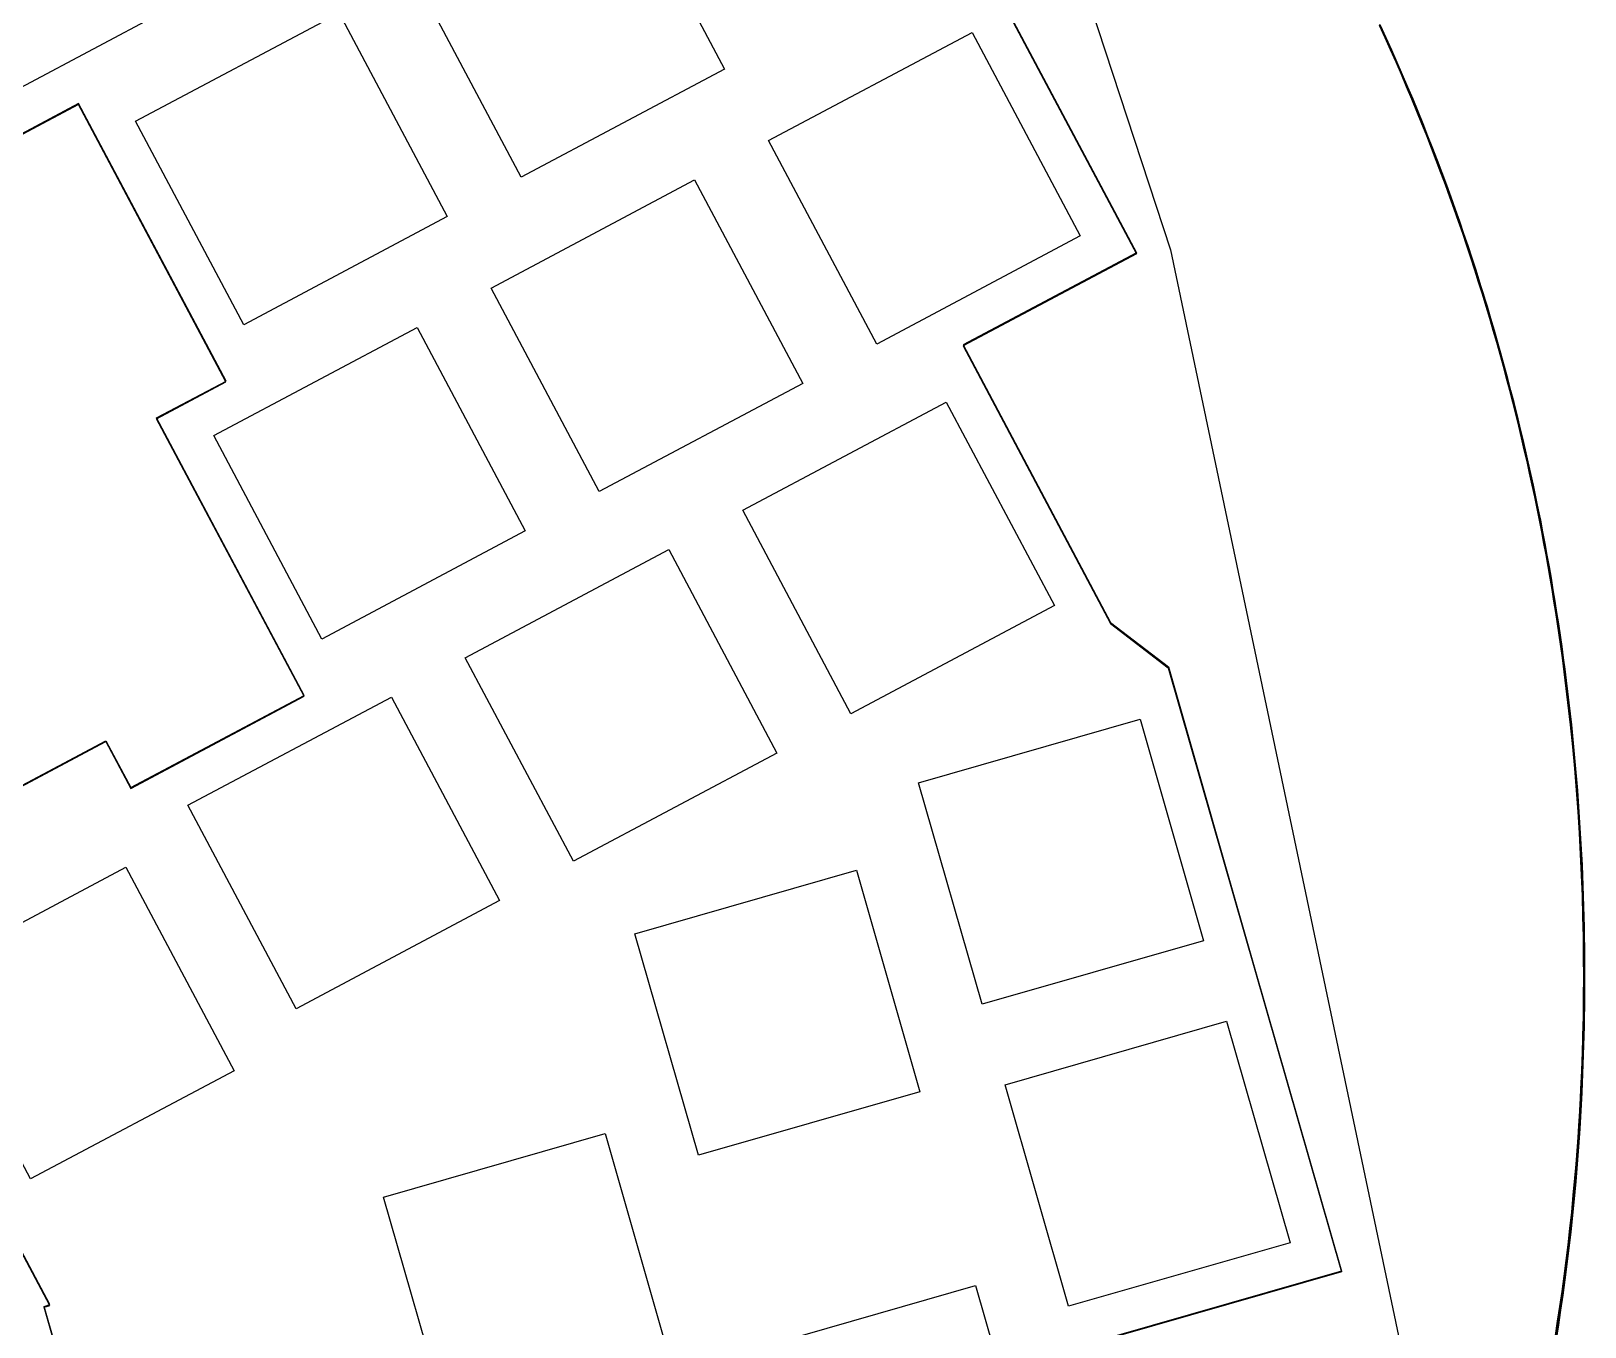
# Model space of a CAD drawing. Extents: x 5 to 192, y -377 to 0.
# Drawn here: x 97.9 to 192.1, y -307.5 to -228.9 of the extents above; entities that cross this region are included whole.
import ezdxf

# ---------------------------------------------------------------- set-up
doc = ezdxf.new("R2010")
doc.units = 0
for name, color, linetype in [('bottom', 7, 'CONTINUOUS'), ('hipro_lower', 7, 'CONTINUOUS'), ('hipro_upper', 7, 'CONTINUOUS'), ('mid_lower', 7, 'CONTINUOUS'), ('mid_upper', 7, 'CONTINUOUS'), ('plate', 7, 'CONTINUOUS')]:
    doc.layers.add(name, color=color, linetype=linetype)

msp = doc.modelspace()

# ---------------------------------------------------------------- linework, layer by layer
at = {"layer": 'bottom', "color": 7}
msp.add_lwpolyline([(190.342153, -308.221613), (190.480383, -307.346361), (190.615021, -306.452242), (190.745747, -305.539548), (190.872239, -304.608569), (190.994177, -303.659599), (191.111246, -302.692927), (191.22312, -301.708849), (191.329483, -300.707654), (191.430011, -299.689637), (191.52439, -298.655086), (191.612294, -297.604295), (191.693409, -296.537558), (191.767412, -295.455164), (191.833983, -294.357405), (191.892802, -293.244574), (191.943548, -292.116963), (191.985906, -290.974862), (192.01955, -289.818566), (192.044163, -288.648367), (192.059428, -287.464553), (192.065019, -286.267422), (192.06062, -285.057259), (192.045911, -283.834362), (192.020571, -282.599019), (191.984282, -281.351525), (191.936721, -280.092169), (191.877572, -278.821244), (191.80651, -277.539043), (191.723221, -276.245857), (191.627379, -274.94198), (191.51867, -273.627699), (191.39677, -272.303312), (191.26136, -270.969107), (191.112122, -269.625377), (190.948734, -268.272415), (190.770878, -266.910511), (190.578231, -265.539957), (190.476263, -264.851527), (190.370477, -264.161048), (190.260833, -263.468549), (190.147292, -262.774072), (190.029814, -262.077652), (189.908362, -261.379324), (189.782888, -260.679127), (189.653361, -259.977093), (189.519734, -259.273266), (189.381972, -258.567676), (189.240031, -257.860362), (189.093872, -257.151359), (188.943458, -256.440707), (188.788747, -255.728437), (188.629699, -255.014592), (188.466273, -254.299203), (188.29843, -253.58231), (188.126131, -252.863947), (187.949334, -252.144153), (187.768001, -251.422961), (187.582091, -250.700411), (187.391563, -249.976539), (187.196379, -249.251378), (186.996496, -248.524971), (186.791878, -247.797346), (186.582483, -247.068549), (186.368272, -246.338608), (186.149202, -245.607565), (185.925237, -244.875452), (185.696335, -244.142311), (185.462456, -243.408175), (185.223559, -242.67308), (184.979607, -241.937064), (184.730557, -241.200163), (184.476372, -240.462415), (184.21701, -239.723853), (183.952428, -238.984517), (183.682593, -238.244442), (183.40746, -237.503663), (183.126991, -236.762221), (182.841144, -236.020147), (182.549879, -235.277481), (182.253161, -234.534258), (181.950944, -233.790515), (181.64319, -233.04629), (181.32986, -232.301614), (181.010915, -231.556533), (180.686313, -230.811075), (180.356013, -230.06528), (180.019976, -229.319182), (179.678166, -228.572823)], dxfattribs=at)
at = {"layer": 'hipro_lower', "color": 7}
for points in [[(156.002372, -225.593936), (164.944906, -242.414079)], [(190.346962, -308.004059), (190.485415, -307.131109), (190.620279, -306.239339), (190.751233, -305.329041), (190.877959, -304.400502), (191.000138, -303.454019), (191.117448, -302.489875), (191.229572, -301.508367), (191.336186, -300.50978), (191.43697, -299.494407), (191.531606, -298.462541), (191.619772, -297.414468), (191.701151, -296.350479), (191.775423, -295.270869), (191.842263, -294.175922), (191.901356, -293.065931), (191.95238, -291.94119), (191.995014, -290.801984), (192.028941, -289.648607), (192.053838, -288.481349), (192.069388, -287.3005), (192.075265, -286.106348), (192.071156, -284.899187), (192.056739, -283.679305), (192.031689, -282.446995), (191.995695, -281.202547), (191.948428, -279.946249), (191.889573, -278.678394), (191.818809, -277.399269), (191.735814, -276.109169), (191.640272, -274.808381), (191.53186, -273.497199), (191.41026, -272.17591), (191.275149, -270.844804), (191.126209, -269.504173), (190.96312, -268.15431), (190.785562, -266.795503), (190.593212, -265.428039), (190.491394, -264.741154), (190.385755, -264.052217), (190.276261, -263.361257), (190.162867, -262.668317), (190.045537, -261.973433), (189.924232, -261.276637), (189.798905, -260.577971), (189.669525, -259.877467), (189.536046, -259.175161), (189.398428, -258.471093), (189.256635, -257.765297), (189.110623, -257.057808), (188.960354, -256.348667), (188.805787, -255.637903), (188.646885, -254.92556), (188.483603, -254.211669), (188.315905, -253.49627), (188.143749, -252.779395), (187.967094, -252.061085), (187.785903, -251.341373), (187.600135, -250.620297), (187.409749, -249.89789), (187.214705, -249.174195), (187.014964, -248.44924), (186.810486, -247.723069), (186.601231, -246.995714), (186.387157, -246.267211), (186.168226, -245.537598), (185.944399, -244.806911), (185.715634, -244.075187), (185.48189, -243.34246), (185.24313, -242.608767), (184.99931, -241.874148), (184.750395, -241.138634), (184.496341, -240.402262), (184.237111, -239.665073), (183.972664, -238.9271), (183.702956, -238.188379), (183.427953, -237.448946), (183.147613, -236.708838), (182.861896, -235.968092), (182.570758, -235.226744), (182.274164, -234.48483), (181.972074, -233.742387), (181.664445, -232.999449), (181.35124, -232.256057), (181.032416, -231.512243), (180.707936, -230.768042), (180.377756, -230.023497), (180.041841, -229.278636), (179.700147, -228.533503)], [(100.805664, -233.370056), (92.394203, -237.845689)], [(109.750662, -250.189497), (100.805664, -233.370056)], [(164.944906, -242.414079), (154.440093, -248.002591)], [(154.440093, -248.002591), (163.382627, -264.822731)], [(105.542645, -252.424001), (109.750662, -250.189497)], [(114.4852, -269.244141), (105.542645, -252.424001)], [(163.382627, -264.822731), (166.880109, -267.519157), (172.130979, -285.831197)], [(103.97792, -274.833354), (114.4852, -269.244141)], [(99.063918, -306.167157), (85.64889, -280.93732), (102.46903, -271.994778)], [(102.46903, -271.994778), (103.97792, -274.833354)], [(172.130979, -285.831197), (177.381874, -304.143258)], [(177.381874, -304.143258), (159.069831, -309.394154)], [(124.911223, -328.503301), (106.599154, -333.754196), (98.722811, -306.286131), (99.063918, -306.167157)]]:
    msp.add_lwpolyline(points, dxfattribs=at)
at = {"layer": 'hipro_upper', "color": 7}
for points in [[(156.005519, -225.540063), (164.948054, -242.360203)], [(190.371803, -308.175817), (190.510035, -307.300565), (190.644673, -306.406443), (190.775396, -305.49375), (190.901889, -304.56277), (191.023829, -303.6138), (191.140898, -302.647129), (191.252772, -301.663051), (191.359135, -300.661855), (191.459663, -299.643835), (191.554042, -298.609285), (191.641949, -297.558496), (191.723061, -296.491756), (191.797064, -295.409362), (191.863635, -294.311601), (191.922454, -293.198771), (191.973203, -292.07116), (192.015558, -290.92906), (192.049205, -289.772765), (192.073818, -288.602563), (192.08908, -287.41875), (192.094674, -286.221619), (192.090277, -285.011455), (192.075568, -283.788558), (192.050226, -282.553216), (192.013937, -281.305719), (191.966378, -280.046363), (191.907226, -278.77544), (191.836167, -277.493237), (191.752876, -276.200051), (191.657036, -274.896174), (191.548327, -273.581893), (191.426427, -272.257505), (191.291019, -270.923298), (191.141779, -269.579568), (190.978393, -268.226606), (190.800535, -266.864702), (190.607891, -265.494148), (190.50592, -264.805718), (190.400137, -264.115237), (190.290492, -263.422741), (190.176952, -262.728263), (190.059474, -262.03184), (189.938019, -261.333513), (189.812548, -260.633315), (189.68302, -259.931284), (189.549393, -259.227455), (189.411629, -258.521865), (189.269691, -257.814551), (189.123531, -257.105547), (188.973118, -256.394895), (188.818406, -255.682625), (188.659359, -254.968781), (188.495933, -254.253392), (188.328089, -253.536496), (188.155791, -252.818135), (187.978994, -252.098339), (187.797661, -251.377149), (187.61175, -250.6546), (187.421225, -249.930725), (187.226038, -249.205567), (187.026158, -248.479157), (186.82154, -247.751535), (186.612145, -247.022735), (186.397934, -246.292794), (186.178866, -245.561751), (185.954899, -244.829638), (185.725997, -244.096497), (185.492118, -243.362361), (185.253224, -242.627266), (185.009272, -241.89125), (184.760222, -241.154349), (184.506036, -240.416598), (184.246672, -239.678037), (183.982092, -238.938701), (183.712258, -238.198625), (183.437125, -237.457846), (183.156655, -236.716402), (182.870808, -235.97433), (182.579546, -235.231662), (182.282826, -234.488439), (181.980609, -233.744696), (181.672857, -233.00047), (181.359528, -232.255798), (181.040582, -231.510713), (180.71598, -230.765256), (180.385681, -230.019458), (180.049646, -229.273363), (179.707833, -228.527001)], [(100.808811, -233.316183), (92.39734, -237.791816)], [(109.753783, -250.135624), (100.808811, -233.316183)], [(164.948054, -242.360203), (154.443215, -247.948718)], [(154.443215, -247.948718), (163.385774, -264.768858)], [(105.545787, -252.370127), (109.753783, -250.135624)], [(114.488322, -269.190267), (105.545787, -252.370127)], [(163.385774, -264.768858), (166.88323, -267.465283), (172.134126, -285.777334)], [(103.98107, -274.779481), (114.488322, -269.190267)], [(99.067055, -306.113304), (85.652034, -280.883446), (102.472182, -271.940904)], [(102.472182, -271.940904), (103.98107, -274.779481)], [(172.134126, -285.777334), (177.385021, -304.089382)], [(177.385021, -304.089382), (159.072978, -309.34028)], [(124.914345, -328.449435), (106.602301, -333.70033), (98.725958, -306.232255), (99.067055, -306.113304)]]:
    msp.add_lwpolyline(points, dxfattribs=at)
at = {"layer": 'mid_lower', "color": 7}
for points in [[(156.464591, -210.039556), (167.004684, -242.189723), (181.601406, -311.666382)], [(190.415285, -308.231868), (190.55355, -307.3566), (190.688214, -306.462442), (190.818967, -305.549719), (190.945485, -304.618711), (191.067445, -303.669693), (191.184539, -302.702993), (191.29644, -301.718889), (191.402824, -300.717659), (191.503381, -299.69963), (191.597783, -298.665054), (191.685712, -297.614234), (191.766841, -296.547449), (191.840871, -295.465049), (191.907463, -294.367262), (191.966298, -293.254392), (192.017067, -292.126765), (192.059442, -290.984635), (192.077384, -290.408237), (192.093109, -289.828328), (192.106577, -289.244943), (192.117739, -288.658097), (192.126573, -288.067876), (192.133022, -287.47427), (192.137057, -286.877339), (192.138635, -286.277123), (192.137711, -285.673634), (192.134252, -285.066936), (192.128212, -284.45704), (192.119558, -283.84401), (192.108244, -283.227858), (192.094234, -282.608647), (192.077486, -281.986391), (192.057959, -281.361126), (192.03562, -280.732915), (192.01042, -280.101773), (191.982315, -279.467711), (191.951281, -278.830817), (191.917269, -278.191103), (191.880238, -277.548609), (191.840145, -276.903346), (191.796961, -276.255402), (191.750635, -275.604766), (191.701132, -274.9515), (191.648415, -274.295641), (191.592434, -273.637204), (191.533161, -272.976249), (191.470554, -272.312816), (191.404558, -271.646892), (191.335156, -270.97859), (191.262287, -270.307872), (191.185925, -269.634827), (191.10603, -268.959493), (191.02255, -268.281856), (190.935459, -267.602006), (190.844709, -266.919954), (190.750256, -266.235714), (190.652072, -265.549373), (190.55011, -264.860944), (190.444332, -264.170465), (190.33469, -263.47795), (190.221153, -262.78346), (190.103681, -262.087033), (189.982232, -261.388708), (189.856765, -260.688497), (189.72724, -259.986463), (189.593618, -259.282618), (189.455859, -258.577026), (189.313929, -257.869724), (189.167771, -257.160701), (189.017362, -256.450044), (188.862653, -255.737765), (188.703613, -255.023928), (188.540188, -254.30852), (188.372351, -253.59163), (188.200057, -252.873269), (188.023267, -252.153477), (187.841933, -251.432265), (187.656029, -250.709722), (187.465503, -249.985835), (187.270322, -249.260667), (187.070446, -248.534256), (186.865832, -247.80664), (186.65644, -247.077831), (186.442235, -246.347892), (186.223167, -245.616837), (185.999205, -244.884729), (185.770307, -244.151578), (185.536425, -243.417425), (185.297534, -242.682331), (185.053585, -241.946308), (184.804543, -241.209421), (184.550355, -240.471658), (184.291, -239.733104), (184.026419, -238.99375), (183.756588, -238.253681), (183.481453, -237.512888), (183.200989, -236.771455), (182.915145, -236.029373), (182.623884, -235.286703), (182.32717, -234.543483), (182.024951, -233.799727), (181.717201, -233.055497), (181.403878, -232.31083), (181.084931, -231.565741), (180.760335, -230.82029), (180.430037, -230.074492), (180.094001, -229.328384), (179.752192, -228.582029)]]:
    msp.add_lwpolyline(points, dxfattribs=at)
at = {"layer": 'mid_upper', "color": 7}
for points in [[(156.465681, -210.039811), (167.005774, -242.189978), (181.602496, -311.666637)], [(190.416375, -308.232123), (190.55464, -307.356855), (190.689304, -306.462697), (190.820058, -305.549974), (190.946575, -304.618966), (191.068536, -303.669948), (191.18563, -302.703248), (191.29753, -301.719144), (191.403914, -300.717914), (191.504472, -299.699885), (191.598874, -298.665309), (191.686802, -297.614489), (191.767931, -296.547704), (191.841961, -295.465304), (191.908553, -294.367517), (191.967388, -293.254647), (192.018157, -292.12702), (192.060532, -290.98489), (192.078474, -290.408492), (192.094199, -289.828583), (192.107667, -289.245198), (192.118829, -288.658352), (192.127663, -288.068131), (192.134112, -287.474525), (192.138147, -286.877594), (192.139726, -286.277378), (192.138802, -285.673889), (192.135343, -285.067191), (192.129302, -284.457295), (192.120648, -283.844265), (192.109334, -283.228113), (192.095325, -282.608902), (192.078576, -281.986646), (192.05905, -281.361381), (192.03671, -280.73317), (192.011511, -280.102028), (191.983405, -279.467966), (191.952371, -278.831072), (191.918359, -278.191358), (191.881328, -277.548864), (191.841235, -276.903601), (191.798052, -276.255657), (191.751725, -275.605021), (191.702222, -274.951755), (191.649505, -274.295896), (191.593525, -273.637459), (191.534252, -272.976504), (191.471644, -272.313071), (191.405648, -271.647147), (191.336246, -270.978845), (191.263377, -270.308127), (191.187016, -269.635082), (191.10712, -268.959748), (191.02364, -268.282111), (190.936549, -267.602261), (190.845799, -266.920209), (190.751346, -266.235969), (190.653162, -265.549628), (190.5512, -264.861199), (190.445422, -264.17072), (190.335781, -263.478205), (190.222243, -262.783715), (190.104771, -262.087288), (189.983323, -261.388963), (189.857856, -260.688752), (189.72833, -259.986718), (189.594708, -259.282873), (189.456949, -258.577281), (189.315019, -257.869979), (189.168862, -257.160956), (189.018452, -256.450299), (188.863743, -255.73802), (188.704703, -255.024183), (188.541278, -254.308775), (188.373441, -253.591885), (188.201147, -252.873524), (188.024358, -252.153732), (187.843023, -251.43252), (187.657119, -250.709977), (187.466594, -249.98609), (187.271413, -249.260922), (187.071536, -248.534511), (186.866923, -247.806895), (186.657531, -247.078086), (186.443325, -246.348147), (186.224258, -245.617092), (186.000295, -244.884984), (185.771397, -244.151833), (185.537515, -243.41768), (185.298624, -242.682586), (185.054675, -241.946563), (184.805633, -241.209676), (184.551446, -240.471913), (184.29209, -239.733359), (184.027509, -238.994005), (183.757678, -238.253936), (183.482543, -237.513143), (183.20208, -236.77171), (182.916235, -236.029628), (182.624974, -235.286958), (182.32826, -234.543738), (182.026042, -233.799982), (181.718292, -233.055752), (181.404968, -232.311085), (181.086021, -231.565996), (180.761425, -230.820545), (180.431127, -230.074747), (180.095092, -229.328639), (179.753283, -228.582284)]]:
    msp.add_lwpolyline(points, dxfattribs=at)
at = {"layer": 'plate', "color": 7}
for points in [[(133.425279, -218.890302), (139.984421, -231.222766)], [(127.649513, -237.782608), (121.092114, -225.447)], [(105.808533, -227.823944), (93.475367, -234.380641)], [(104.26953, -234.390243), (116.605139, -227.832841)], [(116.605139, -227.832841), (123.164979, -240.167749)], [(190.397678, -308.200099), (190.53591, -307.324847), (190.670548, -306.430728), (190.801271, -305.518032), (190.927766, -304.587055), (191.049704, -303.638083), (191.166773, -302.671414), (191.278647, -301.687336), (191.38501, -300.68614), (191.48554, -299.668123), (191.579917, -298.633572), (191.667824, -297.582781), (191.748939, -296.516044), (191.822939, -295.43365), (191.88951, -294.335889), (191.948329, -293.223058), (191.999078, -292.095447), (192.041435, -290.953348), (192.07508, -289.797053), (192.099693, -288.626853), (192.114958, -287.44304), (192.120549, -286.245909), (192.116152, -285.035745), (192.101443, -283.812848), (192.076104, -282.577506), (192.039812, -281.330012), (191.992253, -280.070656), (191.933101, -278.79973), (191.862042, -277.517529), (191.778753, -276.224343), (191.682911, -274.920466), (191.574202, -273.606185), (191.452302, -272.281798), (191.316894, -270.947593), (191.167657, -269.603863), (191.004268, -268.250901), (190.826412, -266.888995), (190.633766, -265.518443), (190.531798, -264.830013), (190.426012, -264.139532), (190.316367, -263.447036), (190.202827, -262.752558), (190.085349, -262.056136), (189.963896, -261.357808), (189.838423, -260.65761), (189.708895, -259.955579), (189.575268, -259.25175), (189.437506, -258.54616), (189.295566, -257.838846), (189.149409, -257.129845), (188.998993, -256.41919), (188.844281, -255.706923), (188.685234, -254.993076), (188.521808, -254.277689), (188.353967, -253.560794), (188.181666, -252.842431), (188.004869, -252.122637), (187.823536, -251.401447), (187.637625, -250.678895), (187.4471, -249.955022), (187.251916, -249.229864), (187.052033, -248.503454), (186.847415, -247.775833), (186.63802, -247.047032), (186.423809, -246.317092), (186.204741, -245.586049), (185.980777, -244.853936), (185.751874, -244.120795), (185.517993, -243.386658), (185.279099, -242.651564), (185.035147, -241.915547), (184.786097, -241.178647), (184.531911, -240.440898), (184.272547, -239.702337), (184.007967, -238.963001), (183.738133, -238.222925), (183.463, -237.482147), (183.18253, -236.740702), (182.896683, -235.99863), (182.605421, -235.255962), (182.308701, -234.512739), (182.006484, -233.768996), (181.698732, -233.024771), (181.385403, -232.280098), (181.066457, -231.535014), (180.741855, -230.789556), (180.411556, -230.043761), (180.075521, -229.297663), (179.733708, -228.551304)], [(142.646094, -235.556662), (154.9817, -228.999264)], [(154.9817, -228.999264), (161.538401, -241.332429)], [(139.984421, -231.222766), (127.649513, -237.782608)], [(110.82937, -246.725151), (104.26953, -234.390243)], [(149.205934, -247.89157), (142.646094, -235.556662)], [(125.826652, -244.501645), (138.16156, -237.941803)], [(138.16156, -237.941803), (144.718959, -250.277412)], [(123.164979, -240.167749), (110.82937, -246.725151)], [(161.538401, -241.332429), (149.205934, -247.89157)], [(132.385794, -256.83411), (125.826652, -244.501645)], [(109.00651, -253.444187), (121.34142, -246.884345)], [(121.34142, -246.884345), (127.898819, -259.219952)], [(144.718959, -250.277412), (132.385794, -256.83411)], [(141.081369, -257.966016), (153.416975, -251.408617)], [(153.416975, -251.408617), (159.976116, -263.741084)], [(115.563909, -265.779794), (109.00651, -253.444187)], [(147.641209, -270.300924), (141.081369, -257.966016)], [(127.898819, -259.219952), (115.563909, -265.779794)], [(124.261925, -266.910999), (136.596835, -260.351159)], [(136.596835, -260.351159), (143.156675, -272.686067)], [(159.976116, -263.741084), (147.641209, -270.300924)], [(130.821069, -279.243466), (124.261925, -266.910999)], [(107.441785, -275.853541), (119.776693, -269.293701)], [(119.776693, -269.293701), (126.336532, -281.628607)], [(151.738793, -274.482029), (165.167629, -270.631373)], [(165.167629, -270.631373), (169.018287, -284.060209)], [(143.156675, -272.686067), (130.821069, -279.243466)], [(155.589449, -287.910867), (151.738793, -274.482029)], [(114.001624, -288.188449), (107.441785, -275.853541)], [(134.546934, -283.639496), (147.97577, -279.78884)], [(147.97577, -279.78884), (151.826428, -293.217676)], [(126.336532, -281.628607), (114.001624, -288.188449)], [(138.39759, -297.068332), (134.546934, -283.639496)], [(169.018287, -284.060209), (155.589449, -287.910867)], [(156.989689, -292.79408), (170.418525, -288.943424)], [(170.418525, -288.943424), (174.269183, -302.372265)], [(160.840347, -306.222921), (156.989689, -292.79408)], [(151.826428, -293.217676), (138.39759, -297.068332)], [(174.269183, -302.372265), (160.840347, -306.222921)]]:
    msp.add_lwpolyline(points, dxfattribs=at)
for points in [[(103.682165, -279.605665), (110.242005, -291.940573), (97.906399, -298.497972), (91.346559, -286.163064)], [(132.735143, -295.751064), (136.585801, -309.179905), (123.156963, -313.030563), (119.306304, -299.601722)], [(155.196104, -304.96913), (159.04676, -318.397968), (145.617924, -322.248624), (141.767268, -308.819788)]]:
    msp.add_lwpolyline(points, close=True, dxfattribs=at)

doc.saveas('drawing.dxf')
